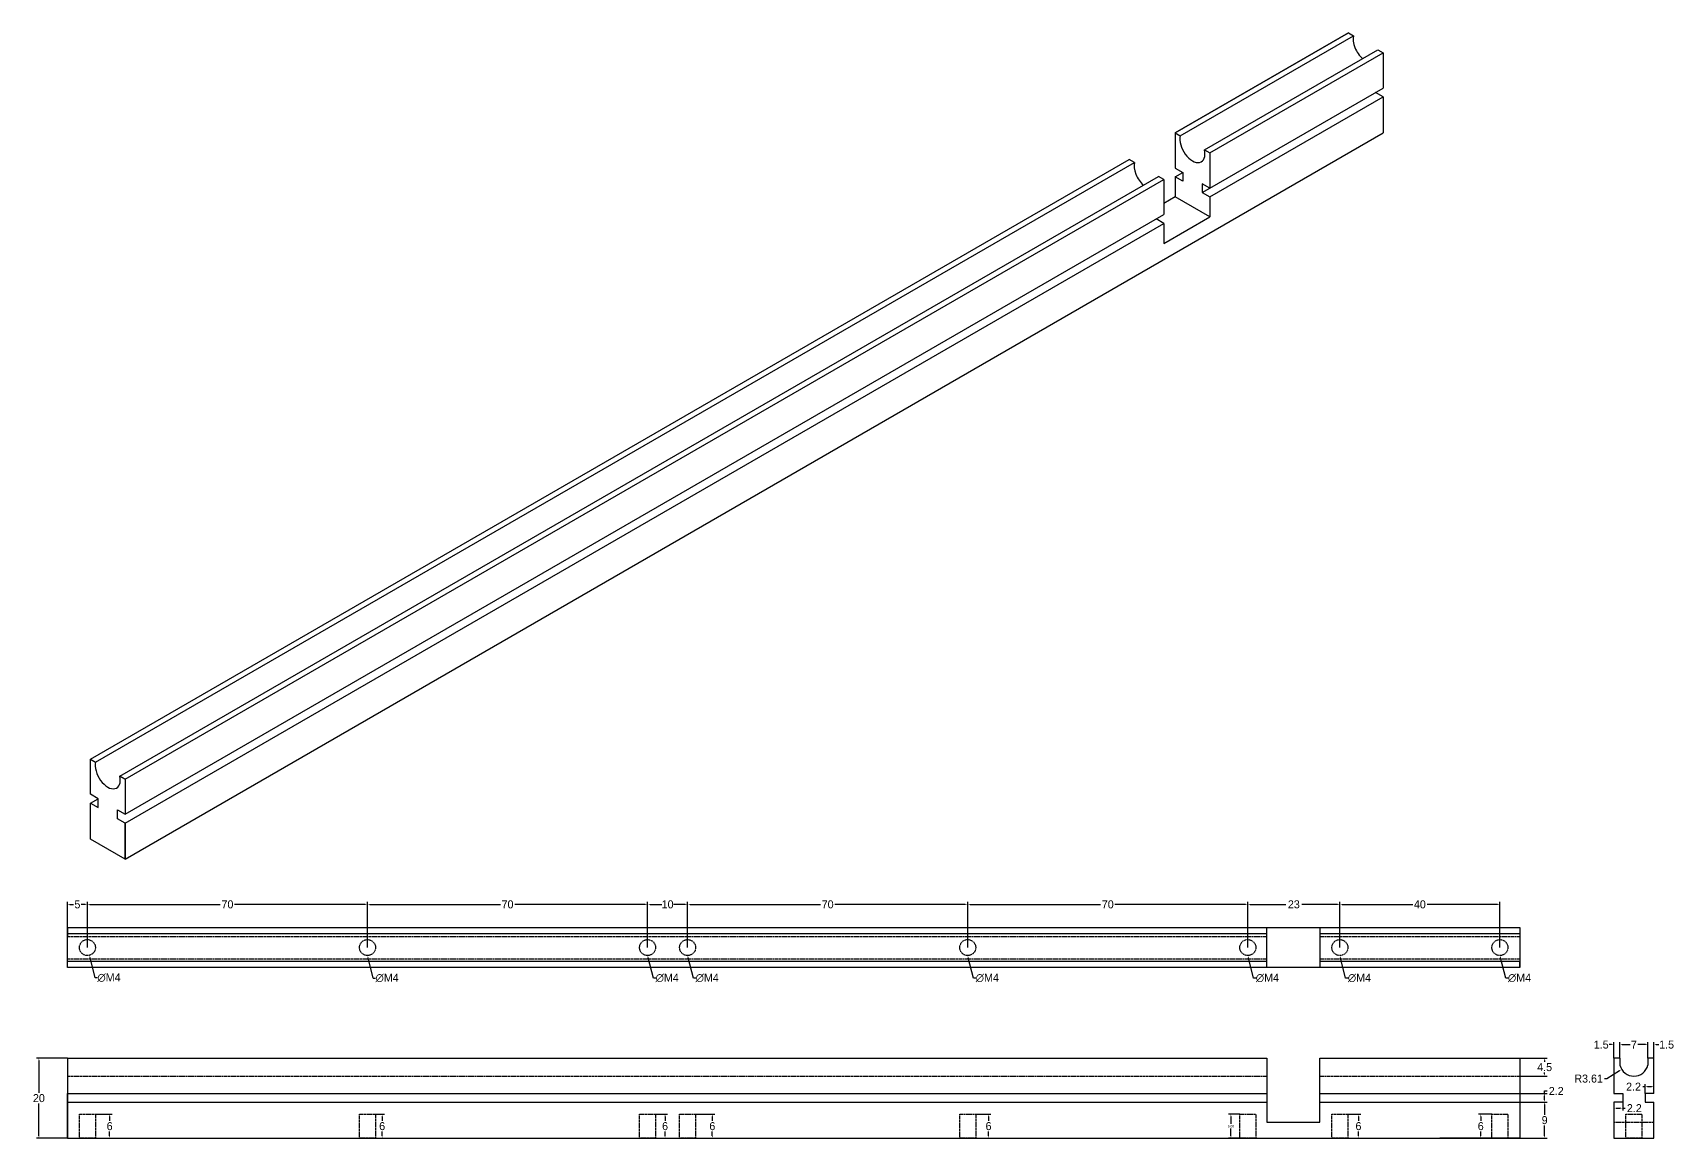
# Model space of a CAD drawing. Header units: millimetres. Extents: x -16619 to -11657, y 7083 to 8935.
# Drawn here: x -12843 to -12432.8, y 7083.1 to 7359.4 of the extents above; entities that cross this region are included whole.
import ezdxf

# ---------------------------------------------------------------- set-up
doc = ezdxf.new("R2010")
doc.units = ezdxf.units.MM
doc.header["$LTSCALE"] = 0.5
doc.header["$MEASUREMENT"] = 0
doc.linetypes.add('HIDDEN', pattern=[0.375, 0.25, -0.125])
for name, color, linetype in [('DIMS', 1, 'Continuous'), ('HIDDEN', 7, 'HIDDEN'), ('MODEL', 7, 'Continuous')]:
    doc.layers.add(name, color=color, linetype=linetype)
doc.dimstyles.get("Standard").update_dxf_attribs({"dimtxt": 0.18, "dimasz": 0.18, "dimexe": 0.18, "dimexo": 0.0625, "dimgap": 0.09, "dimtad": 0, "dimtih": 1, "dimtoh": 1, "dimdec": 4, "dimzin": 0, "dimdsep": 46, "dimtxsty": 'Standard', "dimcen": 0.09, "dimadec": 3, "dimazin": 0, "dimtfac": 1, "dimtdec": 4, "dimtofl": 0, "dimtmove": 0, "dimatfit": 3, "dimfxl": 1, "dimtolj": 1, "dimtzin": 0, "dimarcsym": 0})

# ---------------------------------------------------------------- blocks, each defined once
blk = doc.blocks.new('*D71')
at = {"layer": 'Defpoints', "color": 0}
for p in [(-12829.32, 7141.55), (-12834.32, 7130.76), (-12829.32, 7130.76)]:
    blk.add_point(p, dxfattribs=at)
at = {"layer": 'DIMS', "color": 0, "lineweight": -2}
for p, q in [((-12834.32, 7130.76), (-12834.32, 7142.15)), ((-12833.72, 7141.55), (-12832.78, 7141.55)), ((-12829.92, 7141.55), (-12830.85, 7141.55)), ((-12829.32, 7130.76), (-12829.32, 7142.15))]:
    blk.add_line(p, q, dxfattribs=at)
at = {"layer": 'DIMS', "color": 0}
for points in [[(-12833.72, 7141.65), (-12833.72, 7141.45), (-12834.32, 7141.55)], [(-12829.92, 7141.65), (-12829.92, 7141.45), (-12829.32, 7141.55)]]:
    blk.add_solid(points, dxfattribs=at)
at = {"layer": 'DIMS', "color": 0, "insert": (-12831.82, 7141.55), "char_height": 2, "attachment_point": 5}
blk.add_mtext('\\A1;5', dxfattribs=at)
blk = doc.blocks.new('*D72')
at = {"layer": 'Defpoints', "color": 0}
for p in [(-12759.32, 7141.55), (-12829.32, 7130.76), (-12759.32, 7130.76)]:
    blk.add_point(p, dxfattribs=at)
at = {"layer": 'DIMS', "color": 0, "lineweight": -2}
for p, q in [((-12829.32, 7130.76), (-12829.32, 7142.15)), ((-12828.72, 7141.55), (-12796.12, 7141.55)), ((-12759.92, 7141.55), (-12792.52, 7141.55)), ((-12759.32, 7130.76), (-12759.32, 7142.15))]:
    blk.add_line(p, q, dxfattribs=at)
at = {"layer": 'DIMS', "color": 0}
for points in [[(-12828.72, 7141.65), (-12828.72, 7141.45), (-12829.32, 7141.55)], [(-12759.92, 7141.65), (-12759.92, 7141.45), (-12759.32, 7141.55)]]:
    blk.add_solid(points, dxfattribs=at)
at = {"layer": 'DIMS', "color": 0, "insert": (-12794.32, 7141.55), "char_height": 2, "attachment_point": 5}
blk.add_mtext('\\A1;70', dxfattribs=at)
blk = doc.blocks.new('*D73')
at = {"layer": 'Defpoints', "color": 0}
for p in [(-12689.32, 7141.55), (-12759.32, 7130.76), (-12689.32, 7130.76)]:
    blk.add_point(p, dxfattribs=at)
at = {"layer": 'DIMS', "color": 0, "lineweight": -2}
for p, q in [((-12759.32, 7130.76), (-12759.32, 7142.15)), ((-12758.72, 7141.55), (-12726.12, 7141.55)), ((-12689.92, 7141.55), (-12722.52, 7141.55)), ((-12689.32, 7130.76), (-12689.32, 7142.15))]:
    blk.add_line(p, q, dxfattribs=at)
at = {"layer": 'DIMS', "color": 0}
for points in [[(-12758.72, 7141.65), (-12758.72, 7141.45), (-12759.32, 7141.55)], [(-12689.92, 7141.65), (-12689.92, 7141.45), (-12689.32, 7141.55)]]:
    blk.add_solid(points, dxfattribs=at)
at = {"layer": 'DIMS', "color": 0, "insert": (-12724.32, 7141.55), "char_height": 2, "attachment_point": 5}
blk.add_mtext('\\A1;70', dxfattribs=at)
blk = doc.blocks.new('*D74')
at = {"layer": 'Defpoints', "color": 0}
for p in [(-12679.32, 7141.55), (-12689.32, 7130.76), (-12679.32, 7130.76)]:
    blk.add_point(p, dxfattribs=at)
at = {"layer": 'DIMS', "color": 0, "lineweight": -2}
for p, q in [((-12689.32, 7130.76), (-12689.32, 7142.15)), ((-12688.72, 7141.55), (-12685.78, 7141.55)), ((-12679.92, 7141.55), (-12682.85, 7141.55)), ((-12679.32, 7130.76), (-12679.32, 7142.15))]:
    blk.add_line(p, q, dxfattribs=at)
at = {"layer": 'DIMS', "color": 0}
for points in [[(-12688.72, 7141.65), (-12688.72, 7141.45), (-12689.32, 7141.55)], [(-12679.92, 7141.65), (-12679.92, 7141.45), (-12679.32, 7141.55)]]:
    blk.add_solid(points, dxfattribs=at)
at = {"layer": 'DIMS', "color": 0, "insert": (-12684.32, 7141.55), "char_height": 2, "attachment_point": 5}
blk.add_mtext('\\A1;10', dxfattribs=at)
blk = doc.blocks.new('*D75')
at = {"layer": 'Defpoints', "color": 0}
for p in [(-12609.32, 7141.55), (-12679.32, 7130.76), (-12609.32, 7130.76)]:
    blk.add_point(p, dxfattribs=at)
at = {"layer": 'DIMS', "color": 0, "lineweight": -2}
for p, q in [((-12679.32, 7130.76), (-12679.32, 7142.15)), ((-12678.72, 7141.55), (-12646.12, 7141.55)), ((-12609.92, 7141.55), (-12642.52, 7141.55)), ((-12609.32, 7130.76), (-12609.32, 7142.15))]:
    blk.add_line(p, q, dxfattribs=at)
at = {"layer": 'DIMS', "color": 0}
for points in [[(-12678.72, 7141.65), (-12678.72, 7141.45), (-12679.32, 7141.55)], [(-12609.92, 7141.65), (-12609.92, 7141.45), (-12609.32, 7141.55)]]:
    blk.add_solid(points, dxfattribs=at)
at = {"layer": 'DIMS', "color": 0, "insert": (-12644.32, 7141.55), "char_height": 2, "attachment_point": 5}
blk.add_mtext('\\A1;70', dxfattribs=at)
blk = doc.blocks.new('*D76')
at = {"layer": 'Defpoints', "color": 0}
for p in [(-12539.32, 7141.55), (-12609.32, 7130.76), (-12539.32, 7130.76)]:
    blk.add_point(p, dxfattribs=at)
at = {"layer": 'DIMS', "color": 0, "lineweight": -2}
for p, q in [((-12609.32, 7130.76), (-12609.32, 7142.15)), ((-12608.72, 7141.55), (-12576.12, 7141.55)), ((-12539.92, 7141.55), (-12572.52, 7141.55)), ((-12539.32, 7130.76), (-12539.32, 7142.15))]:
    blk.add_line(p, q, dxfattribs=at)
at = {"layer": 'DIMS', "color": 0}
for points in [[(-12608.72, 7141.65), (-12608.72, 7141.45), (-12609.32, 7141.55)], [(-12539.92, 7141.65), (-12539.92, 7141.45), (-12539.32, 7141.55)]]:
    blk.add_solid(points, dxfattribs=at)
at = {"layer": 'DIMS', "color": 0, "insert": (-12574.32, 7141.55), "char_height": 2, "attachment_point": 5}
blk.add_mtext('\\A1;70', dxfattribs=at)
blk = doc.blocks.new('*D77')
at = {"layer": 'Defpoints', "color": 0}
for p in [(-12516.32, 7141.55), (-12539.32, 7130.76), (-12516.32, 7130.76)]:
    blk.add_point(p, dxfattribs=at)
at = {"layer": 'DIMS', "color": 0, "lineweight": -2}
for p, q in [((-12539.32, 7130.76), (-12539.32, 7142.15)), ((-12538.72, 7141.55), (-12529.78, 7141.55)), ((-12516.92, 7141.55), (-12525.85, 7141.55)), ((-12516.32, 7130.76), (-12516.32, 7142.15))]:
    blk.add_line(p, q, dxfattribs=at)
at = {"layer": 'DIMS', "color": 0}
for points in [[(-12538.72, 7141.65), (-12538.72, 7141.45), (-12539.32, 7141.55)], [(-12516.92, 7141.65), (-12516.92, 7141.45), (-12516.32, 7141.55)]]:
    blk.add_solid(points, dxfattribs=at)
at = {"layer": 'DIMS', "color": 0, "insert": (-12527.82, 7141.55), "char_height": 2, "attachment_point": 5}
blk.add_mtext('\\A1;23', dxfattribs=at)
blk = doc.blocks.new('*D78')
at = {"layer": 'Defpoints', "color": 0}
for p in [(-12476.32, 7141.55), (-12516.32, 7130.76), (-12476.32, 7130.76)]:
    blk.add_point(p, dxfattribs=at)
at = {"layer": 'DIMS', "color": 0, "lineweight": -2}
for p, q in [((-12516.32, 7130.76), (-12516.32, 7142.15)), ((-12515.72, 7141.55), (-12498.12, 7141.55)), ((-12476.92, 7141.55), (-12494.52, 7141.55)), ((-12476.32, 7130.76), (-12476.32, 7142.15))]:
    blk.add_line(p, q, dxfattribs=at)
at = {"layer": 'DIMS', "color": 0}
for points in [[(-12515.72, 7141.65), (-12515.72, 7141.45), (-12516.32, 7141.55)], [(-12476.92, 7141.65), (-12476.92, 7141.45), (-12476.32, 7141.55)]]:
    blk.add_solid(points, dxfattribs=at)
at = {"layer": 'DIMS', "color": 0, "insert": (-12496.32, 7141.55), "char_height": 2, "attachment_point": 5}
blk.add_mtext('\\A1;40', dxfattribs=at)
blk = doc.blocks.new('*D79')
at = {"layer": 'Defpoints', "color": 0}
for p in [(-12446.33, 7106.5), (-12447.83, 7103.12), (-12446.33, 7103.12)]:
    blk.add_point(p, dxfattribs=at)
at = {"layer": 'DIMS', "color": 0, "lineweight": -2}
for p, q in [((-12448.43, 7106.5), (-12449.03, 7106.5)), ((-12447.83, 7103.12), (-12447.83, 7107.1)), ((-12446.33, 7103.12), (-12446.33, 7107.1)), ((-12445.73, 7106.5), (-12445.13, 7106.5))]:
    blk.add_line(p, q, dxfattribs=at)
at = {"layer": 'DIMS', "color": 0}
for points in [[(-12448.43, 7106.6), (-12448.43, 7106.4), (-12447.83, 7106.5)], [(-12445.73, 7106.6), (-12445.73, 7106.4), (-12446.33, 7106.5)]]:
    blk.add_solid(points, dxfattribs=at)
at = {"layer": 'DIMS', "color": 0, "insert": (-12451, 7106.5), "char_height": 2, "attachment_point": 5}
blk.add_mtext('\\A1;1.5', dxfattribs=at)
blk = doc.blocks.new('*D80')
at = {"layer": 'Defpoints', "color": 0}
for p in [(-12439.33, 7106.5), (-12446.33, 7103.12), (-12439.33, 7103.12)]:
    blk.add_point(p, dxfattribs=at)
at = {"layer": 'DIMS', "color": 0, "lineweight": -2}
for p, q in [((-12446.33, 7103.12), (-12446.33, 7107.1)), ((-12445.73, 7106.5), (-12443.8, 7106.5)), ((-12439.93, 7106.5), (-12441.86, 7106.5)), ((-12439.33, 7103.12), (-12439.33, 7107.1))]:
    blk.add_line(p, q, dxfattribs=at)
at = {"layer": 'DIMS', "color": 0}
for points in [[(-12445.73, 7106.6), (-12445.73, 7106.4), (-12446.33, 7106.5)], [(-12439.93, 7106.6), (-12439.93, 7106.4), (-12439.33, 7106.5)]]:
    blk.add_solid(points, dxfattribs=at)
at = {"layer": 'DIMS', "color": 0, "insert": (-12442.83, 7106.5), "char_height": 2, "attachment_point": 5}
blk.add_mtext('\\A1;7', dxfattribs=at)
blk = doc.blocks.new('*D81')
at = {"layer": 'Defpoints', "color": 0}
for p in [(-12437.83, 7106.5), (-12439.33, 7103.12), (-12437.83, 7103.12)]:
    blk.add_point(p, dxfattribs=at)
at = {"layer": 'DIMS', "color": 0, "lineweight": -2}
for p, q in [((-12439.93, 7106.5), (-12440.53, 7106.5)), ((-12439.33, 7103.12), (-12439.33, 7107.1)), ((-12437.83, 7103.12), (-12437.83, 7107.1)), ((-12437.23, 7106.5), (-12436.63, 7106.5))]:
    blk.add_line(p, q, dxfattribs=at)
at = {"layer": 'DIMS', "color": 0}
for points in [[(-12439.93, 7106.6), (-12439.93, 7106.4), (-12439.33, 7106.5)], [(-12437.23, 7106.6), (-12437.23, 7106.4), (-12437.83, 7106.5)]]:
    blk.add_solid(points, dxfattribs=at)
at = {"layer": 'DIMS', "color": 0, "insert": (-12434.66, 7106.5), "char_height": 2, "attachment_point": 5}
blk.add_mtext('\\A1;1.5', dxfattribs=at)
blk = doc.blocks.new('*D82')
at = {"layer": 'Defpoints', "color": 0}
for p in [(-12447.83, 7092.12), (-12445.63, 7092.12), (-12445.63, 7090.63)]:
    blk.add_point(p, dxfattribs=at)
at = {"layer": 'DIMS', "color": 0, "lineweight": -2}
for p, q in [((-12447.83, 7092.12), (-12447.83, 7090.03)), ((-12447.23, 7090.63), (-12446.23, 7090.63)), ((-12445.63, 7092.12), (-12445.63, 7090.03)), ((-12445.63, 7090.63), (-12445.03, 7090.63))]:
    blk.add_line(p, q, dxfattribs=at)
at = {"layer": 'DIMS', "color": 0}
for points in [[(-12447.23, 7090.73), (-12447.23, 7090.53), (-12447.83, 7090.63)], [(-12446.23, 7090.73), (-12446.23, 7090.53), (-12445.63, 7090.63)]]:
    blk.add_solid(points, dxfattribs=at)
at = {"layer": 'DIMS', "color": 0, "insert": (-12442.73, 7090.63), "char_height": 2, "attachment_point": 5}
blk.add_mtext('\\A1;2.2', dxfattribs=at)
blk = doc.blocks.new('*D83')
at = {"layer": 'Defpoints', "color": 0}
for p in [(-12440.03, 7095.99), (-12440.03, 7094.32), (-12437.83, 7094.32)]:
    blk.add_point(p, dxfattribs=at)
at = {"layer": 'DIMS', "color": 0, "lineweight": -2}
for p, q in [((-12440.03, 7094.32), (-12440.03, 7096.59)), ((-12437.83, 7094.32), (-12437.83, 7096.59)), ((-12440.03, 7095.99), (-12440.63, 7095.99)), ((-12438.43, 7095.99), (-12439.43, 7095.99))]:
    blk.add_line(p, q, dxfattribs=at)
at = {"layer": 'DIMS', "color": 0}
for points in [[(-12439.43, 7096.09), (-12439.43, 7095.89), (-12440.03, 7095.99)], [(-12438.43, 7096.09), (-12438.43, 7095.89), (-12437.83, 7095.99)]]:
    blk.add_solid(points, dxfattribs=at)
at = {"layer": 'DIMS', "color": 0, "insert": (-12442.93, 7095.99), "char_height": 2, "attachment_point": 5}
blk.add_mtext('\\A1;2.2', dxfattribs=at)
blk = doc.blocks.new('*D84')
at = {"layer": 'Defpoints', "color": 0}
for p in [(-12471.32, 7092.12), (-12465.14, 7092.12), (-12471.32, 7083.12)]:
    blk.add_point(p, dxfattribs=at)
at = {"layer": 'DIMS', "color": 0, "lineweight": -2}
for p, q in [((-12471.32, 7092.12), (-12464.54, 7092.12)), ((-12465.14, 7091.52), (-12465.14, 7088.92)), ((-12465.14, 7083.72), (-12465.14, 7086.32)), ((-12471.32, 7083.12), (-12464.54, 7083.12))]:
    blk.add_line(p, q, dxfattribs=at)
at = {"layer": 'DIMS', "color": 0}
for points in [[(-12465.24, 7091.52), (-12465.04, 7091.52), (-12465.14, 7092.12)], [(-12465.24, 7083.72), (-12465.04, 7083.72), (-12465.14, 7083.12)]]:
    blk.add_solid(points, dxfattribs=at)
at = {"layer": 'DIMS', "color": 0, "insert": (-12465.14, 7087.62), "char_height": 2, "attachment_point": 5}
blk.add_mtext('\\A1;9', dxfattribs=at)
blk = doc.blocks.new('*D85')
at = {"layer": 'Defpoints', "color": 0}
for p in [(-12471.32, 7094.32), (-12465.14, 7094.32), (-12471.32, 7092.12)]:
    blk.add_point(p, dxfattribs=at)
at = {"layer": 'DIMS', "color": 0, "lineweight": -2}
for p, q in [((-12471.32, 7094.32), (-12464.54, 7094.32)), ((-12465.14, 7094.32), (-12465.14, 7094.92)), ((-12465.14, 7094.92), (-12464.54, 7094.92)), ((-12465.14, 7092.72), (-12465.14, 7093.72)), ((-12471.32, 7092.12), (-12464.54, 7092.12))]:
    blk.add_line(p, q, dxfattribs=at)
at = {"layer": 'DIMS', "color": 0}
for points in [[(-12465.24, 7093.72), (-12465.04, 7093.72), (-12465.14, 7094.32)], [(-12465.24, 7092.72), (-12465.04, 7092.72), (-12465.14, 7092.12)]]:
    blk.add_solid(points, dxfattribs=at)
at = {"layer": 'DIMS', "color": 0, "insert": (-12462.24, 7094.92), "char_height": 2, "attachment_point": 5}
blk.add_mtext('\\A1;2.2', dxfattribs=at)
blk = doc.blocks.new('*D86')
at = {"layer": 'Defpoints', "color": 0}
for p in [(-12471.32, 7103.12), (-12465.14, 7103.12), (-12471.32, 7098.62)]:
    blk.add_point(p, dxfattribs=at)
at = {"layer": 'DIMS', "color": 0, "lineweight": -2}
for p, q in [((-12471.32, 7103.12), (-12464.54, 7103.12)), ((-12465.14, 7102.52), (-12465.14, 7102.17)), ((-12471.32, 7098.62), (-12464.54, 7098.62)), ((-12465.14, 7099.22), (-12465.14, 7099.57))]:
    blk.add_line(p, q, dxfattribs=at)
at = {"layer": 'DIMS', "color": 0}
for points in [[(-12465.24, 7102.52), (-12465.04, 7102.52), (-12465.14, 7103.12)], [(-12465.24, 7099.22), (-12465.04, 7099.22), (-12465.14, 7098.62)]]:
    blk.add_solid(points, dxfattribs=at)
at = {"layer": 'DIMS', "color": 0, "insert": (-12465.14, 7100.87), "char_height": 2, "attachment_point": 5}
blk.add_mtext('\\A1;4.5', dxfattribs=at)
blk = doc.blocks.new('*D87')
at = {"layer": 'Defpoints', "color": 0}
for p in [(-12827.32, 7089.12), (-12827.32, 7083.12), (-12823.76, 7083.12)]:
    blk.add_point(p, dxfattribs=at)
at = {"layer": 'DIMS', "color": 0, "lineweight": -2}
for p, q in [((-12827.32, 7089.12), (-12823.16, 7089.12)), ((-12823.76, 7088.52), (-12823.76, 7087.42)), ((-12823.76, 7083.72), (-12823.76, 7084.82)), ((-12827.32, 7083.12), (-12823.16, 7083.12))]:
    blk.add_line(p, q, dxfattribs=at)
at = {"layer": 'DIMS', "color": 0}
for points in [[(-12823.86, 7088.52), (-12823.66, 7088.52), (-12823.76, 7089.12)], [(-12823.86, 7083.72), (-12823.66, 7083.72), (-12823.76, 7083.12)]]:
    blk.add_solid(points, dxfattribs=at)
at = {"layer": 'DIMS', "color": 0, "insert": (-12823.76, 7086.12), "char_height": 2, "attachment_point": 5}
blk.add_mtext('\\A1;6', dxfattribs=at)
blk = doc.blocks.new('*D88')
at = {"layer": 'Defpoints', "color": 0}
for p in [(-12757.32, 7089.12), (-12757.32, 7083.12), (-12755.66, 7083.12)]:
    blk.add_point(p, dxfattribs=at)
at = {"layer": 'DIMS', "color": 0, "lineweight": -2}
for p, q in [((-12757.32, 7089.12), (-12755.06, 7089.12)), ((-12755.66, 7088.52), (-12755.66, 7087.42)), ((-12755.66, 7083.72), (-12755.66, 7084.82)), ((-12757.32, 7083.12), (-12755.06, 7083.12))]:
    blk.add_line(p, q, dxfattribs=at)
at = {"layer": 'DIMS', "color": 0}
for points in [[(-12755.76, 7088.52), (-12755.56, 7088.52), (-12755.66, 7089.12)], [(-12755.76, 7083.72), (-12755.56, 7083.72), (-12755.66, 7083.12)]]:
    blk.add_solid(points, dxfattribs=at)
at = {"layer": 'DIMS', "color": 0, "insert": (-12755.66, 7086.12), "char_height": 2, "attachment_point": 5}
blk.add_mtext('\\A1;6', dxfattribs=at)
blk = doc.blocks.new('*D89')
at = {"layer": 'Defpoints', "color": 0}
for p in [(-12687.32, 7089.12), (-12687.32, 7083.12), (-12684.96, 7083.12)]:
    blk.add_point(p, dxfattribs=at)
at = {"layer": 'DIMS', "color": 0, "lineweight": -2}
for p, q in [((-12687.32, 7089.12), (-12684.36, 7089.12)), ((-12684.96, 7088.52), (-12684.96, 7087.42)), ((-12684.96, 7083.72), (-12684.96, 7084.82)), ((-12687.32, 7083.12), (-12684.36, 7083.12))]:
    blk.add_line(p, q, dxfattribs=at)
at = {"layer": 'DIMS', "color": 0}
for points in [[(-12685.06, 7088.52), (-12684.86, 7088.52), (-12684.96, 7089.12)], [(-12685.06, 7083.72), (-12684.86, 7083.72), (-12684.96, 7083.12)]]:
    blk.add_solid(points, dxfattribs=at)
at = {"layer": 'DIMS', "color": 0, "insert": (-12684.96, 7086.12), "char_height": 2, "attachment_point": 5}
blk.add_mtext('\\A1;6', dxfattribs=at)
blk = doc.blocks.new('*D90')
at = {"layer": 'Defpoints', "color": 0}
for p in [(-12677.32, 7089.12), (-12677.32, 7083.12), (-12673.15, 7083.12)]:
    blk.add_point(p, dxfattribs=at)
at = {"layer": 'DIMS', "color": 0, "lineweight": -2}
for p, q in [((-12677.32, 7089.12), (-12672.55, 7089.12)), ((-12673.15, 7088.52), (-12673.15, 7087.42)), ((-12673.15, 7083.72), (-12673.15, 7084.82)), ((-12677.32, 7083.12), (-12672.55, 7083.12))]:
    blk.add_line(p, q, dxfattribs=at)
at = {"layer": 'DIMS', "color": 0}
for points in [[(-12673.25, 7088.52), (-12673.05, 7088.52), (-12673.15, 7089.12)], [(-12673.25, 7083.72), (-12673.05, 7083.72), (-12673.15, 7083.12)]]:
    blk.add_solid(points, dxfattribs=at)
at = {"layer": 'DIMS', "color": 0, "insert": (-12673.15, 7086.12), "char_height": 2, "attachment_point": 5}
blk.add_mtext('\\A1;6', dxfattribs=at)
blk = doc.blocks.new('*D91')
at = {"layer": 'Defpoints', "color": 0}
for p in [(-12607.32, 7089.12), (-12607.32, 7083.12), (-12604.11, 7083.12)]:
    blk.add_point(p, dxfattribs=at)
at = {"layer": 'DIMS', "color": 0, "lineweight": -2}
for p, q in [((-12607.32, 7089.12), (-12603.51, 7089.12)), ((-12604.11, 7088.52), (-12604.11, 7087.42)), ((-12604.11, 7083.72), (-12604.11, 7084.82)), ((-12607.32, 7083.12), (-12603.51, 7083.12))]:
    blk.add_line(p, q, dxfattribs=at)
at = {"layer": 'DIMS', "color": 0}
for points in [[(-12604.21, 7088.52), (-12604.01, 7088.52), (-12604.11, 7089.12)], [(-12604.21, 7083.72), (-12604.01, 7083.72), (-12604.11, 7083.12)]]:
    blk.add_solid(points, dxfattribs=at)
at = {"layer": 'DIMS', "color": 0, "insert": (-12604.11, 7086.12), "char_height": 2, "attachment_point": 5}
blk.add_mtext('\\A1;6', dxfattribs=at)
blk = doc.blocks.new('*D92')
at = {"layer": 'Defpoints', "color": 0}
for p in [(-12541.32, 7089.12), (-12543.54, 7083.12), (-12541.32, 7083.12)]:
    blk.add_point(p, dxfattribs=at)
at = {"layer": 'DIMS', "color": 0, "lineweight": -2}
for p, q in [((-12541.32, 7089.12), (-12544.14, 7089.12)), ((-12543.54, 7088.52), (-12543.54, 7086.72)), ((-12543.54, 7083.72), (-12543.54, 7085.52)), ((-12541.32, 7083.12), (-12544.14, 7083.12))]:
    blk.add_line(p, q, dxfattribs=at)
at = {"layer": 'DIMS', "color": 0}
for points in [[(-12543.64, 7088.52), (-12543.44, 7088.52), (-12543.54, 7089.12)], [(-12543.64, 7083.72), (-12543.44, 7083.72), (-12543.54, 7083.12)]]:
    blk.add_solid(points, dxfattribs=at)
at = {"layer": 'DIMS', "color": 0, "insert": (-12543.54, 7086.12), "char_height": 0.6, "attachment_point": 5}
blk.add_mtext('\\A1;6.00', dxfattribs=at)
blk = doc.blocks.new('*D93')
at = {"layer": 'Defpoints', "color": 0}
for p in [(-12514.32, 7089.12), (-12514.32, 7083.12), (-12511.67, 7083.12)]:
    blk.add_point(p, dxfattribs=at)
at = {"layer": 'DIMS', "color": 0, "lineweight": -2}
for p, q in [((-12514.32, 7089.12), (-12511.07, 7089.12)), ((-12511.67, 7088.52), (-12511.67, 7087.42)), ((-12511.67, 7083.72), (-12511.67, 7084.82)), ((-12514.32, 7083.12), (-12511.07, 7083.12))]:
    blk.add_line(p, q, dxfattribs=at)
at = {"layer": 'DIMS', "color": 0}
for points in [[(-12511.77, 7088.52), (-12511.57, 7088.52), (-12511.67, 7089.12)], [(-12511.77, 7083.72), (-12511.57, 7083.72), (-12511.67, 7083.12)]]:
    blk.add_solid(points, dxfattribs=at)
at = {"layer": 'DIMS', "color": 0, "insert": (-12511.67, 7086.12), "char_height": 2, "attachment_point": 5}
blk.add_mtext('\\A1;6', dxfattribs=at)
blk = doc.blocks.new('*D94')
at = {"layer": 'Defpoints', "color": 0}
for p in [(-12478.32, 7089.12), (-12481.11, 7083.12), (-12478.32, 7083.12)]:
    blk.add_point(p, dxfattribs=at)
at = {"layer": 'DIMS', "color": 0, "lineweight": -2}
for p, q in [((-12478.32, 7089.12), (-12481.71, 7089.12)), ((-12481.11, 7088.52), (-12481.11, 7087.42)), ((-12481.11, 7083.72), (-12481.11, 7084.82)), ((-12478.32, 7083.12), (-12481.71, 7083.12))]:
    blk.add_line(p, q, dxfattribs=at)
at = {"layer": 'DIMS', "color": 0}
for points in [[(-12481.21, 7088.52), (-12481.01, 7088.52), (-12481.11, 7089.12)], [(-12481.21, 7083.72), (-12481.01, 7083.72), (-12481.11, 7083.12)]]:
    blk.add_solid(points, dxfattribs=at)
at = {"layer": 'DIMS', "color": 0, "insert": (-12481.11, 7086.12), "char_height": 2, "attachment_point": 5}
blk.add_mtext('\\A1;6', dxfattribs=at)
blk = doc.blocks.new('*D95')
at = {"layer": 'Defpoints', "color": 0}
for p in [(-12834.32, 7103.12), (-12841.44, 7083.12), (-12834.32, 7083.12)]:
    blk.add_point(p, dxfattribs=at)
at = {"layer": 'DIMS', "color": 0, "lineweight": -2}
for p, q in [((-12834.32, 7103.12), (-12842.04, 7103.12)), ((-12841.44, 7102.52), (-12841.44, 7094.42)), ((-12841.44, 7083.72), (-12841.44, 7091.82)), ((-12834.32, 7083.12), (-12842.04, 7083.12))]:
    blk.add_line(p, q, dxfattribs=at)
at = {"layer": 'DIMS', "color": 0}
for points in [[(-12841.54, 7102.52), (-12841.34, 7102.52), (-12841.44, 7103.12)], [(-12841.54, 7083.72), (-12841.34, 7083.72), (-12841.44, 7083.12)]]:
    blk.add_solid(points, dxfattribs=at)
at = {"layer": 'DIMS', "color": 0, "insert": (-12841.44, 7093.12), "char_height": 2, "attachment_point": 5}
blk.add_mtext('\\A1;20', dxfattribs=at)
blk = doc.blocks.new('*D96')
at = {"layer": 'Defpoints', "color": 0}
for p in [(-12442.83, 7102.24), (-12445.89, 7100.32)]:
    blk.add_point(p, dxfattribs=at)
at = {"layer": 'DIMS', "color": 0, "lineweight": -2}
for p, q in [((-12450.19, 7098), (-12449.59, 7098)), ((-12449.59, 7098), (-12446.4, 7100))]:
    blk.add_line(p, q, dxfattribs=at)
at = {"layer": 'DIMS', "color": 0}
blk.add_solid([(-12446.45, 7100.08), (-12446.35, 7099.91), (-12445.89, 7100.32)], dxfattribs=at)
at = {"layer": 'DIMS', "color": 0, "insert": (-12454.15, 7098), "char_height": 2, "attachment_point": 5}
blk.add_mtext('\\A1;R3.61', dxfattribs=at)

msp = doc.modelspace()

# ---------------------------------------------------------------- linework, layer by layer
at = {"layer": 'DIMS'}
for p, q in [((-12827.371, 7123.205), (-12828.668, 7128.245)), ((-12757.87, 7123.141), (-12759.167, 7128.182)), ((-12687.87, 7123.141), (-12689.167, 7128.182)), ((-12677.87, 7123.141), (-12679.167, 7128.182)), ((-12607.87, 7123.141), (-12609.167, 7128.182)), ((-12537.87, 7123.141), (-12539.167, 7128.182)), ((-12514.87, 7123.141), (-12516.167, 7128.182)), ((-12474.87, 7123.141), (-12476.167, 7128.182)), ((-12826.771, 7123.205), (-12827.371, 7123.205)), ((-12757.87, 7123.141), (-12757.294, 7123.141)), ((-12687.27, 7123.141), (-12687.87, 7123.141)), ((-12677.27, 7123.141), (-12677.87, 7123.141)), ((-12607.27, 7123.141), (-12607.87, 7123.141)), ((-12537.27, 7123.141), (-12537.87, 7123.141)), ((-12514.27, 7123.141), (-12514.87, 7123.141)), ((-12474.27, 7123.141), (-12474.87, 7123.141))]:
    msp.add_line(p, q, dxfattribs=at)
for points in [[(-12828.571, 7128.27), (-12828.765, 7128.22), (-12828.818, 7128.826)], [(-12759.07, 7128.206), (-12759.264, 7128.157), (-12759.316, 7128.763)], [(-12689.07, 7128.206), (-12689.264, 7128.157), (-12689.316, 7128.763)], [(-12679.07, 7128.206), (-12679.264, 7128.157), (-12679.316, 7128.763)], [(-12609.07, 7128.206), (-12609.264, 7128.157), (-12609.316, 7128.763)], [(-12539.07, 7128.206), (-12539.264, 7128.157), (-12539.316, 7128.763)], [(-12516.07, 7128.206), (-12516.264, 7128.157), (-12516.316, 7128.763)], [(-12476.07, 7128.206), (-12476.264, 7128.157), (-12476.316, 7128.763)]]:
    msp.add_solid(points, dxfattribs=at)
at = {"layer": 'HIDDEN'}
for p, q in [((-12834.316, 7135.763), (-12834.316, 7133.563)), ((-12834.316, 7133.563), (-12534.566, 7133.563)), ((-12521.316, 7133.563), (-12471.316, 7133.563)), ((-12834.316, 7125.763), (-12834.316, 7127.963)), ((-12834.316, 7127.963), (-12534.566, 7127.963)), ((-12521.316, 7127.963), (-12471.316, 7127.963)), ((-12834.316, 7098.624), (-12534.566, 7098.624)), ((-12521.316, 7098.624), (-12471.316, 7098.624)), ((-12831.316, 7083.124), (-12831.316, 7089.124)), ((-12831.316, 7089.124), (-12827.316, 7089.124)), ((-12827.316, 7089.124), (-12827.316, 7083.124)), ((-12761.316, 7083.124), (-12761.316, 7089.124)), ((-12761.316, 7089.124), (-12757.316, 7089.124)), ((-12757.316, 7089.124), (-12757.316, 7083.124)), ((-12691.316, 7083.124), (-12691.316, 7089.124)), ((-12691.316, 7089.124), (-12687.316, 7089.124)), ((-12687.316, 7089.124), (-12687.316, 7083.124)), ((-12681.316, 7083.124), (-12681.316, 7089.124)), ((-12681.316, 7089.124), (-12677.316, 7089.124)), ((-12677.316, 7089.124), (-12677.316, 7083.124)), ((-12611.316, 7083.124), (-12611.316, 7089.124)), ((-12611.316, 7089.124), (-12607.316, 7089.124)), ((-12607.316, 7089.124), (-12607.316, 7083.124)), ((-12541.316, 7083.124), (-12541.316, 7089.124)), ((-12541.316, 7089.124), (-12537.316, 7089.124)), ((-12537.316, 7089.124), (-12537.316, 7083.124)), ((-12518.316, 7083.124), (-12518.316, 7089.124)), ((-12518.316, 7089.124), (-12514.316, 7089.124)), ((-12514.316, 7089.124), (-12514.316, 7083.124)), ((-12478.316, 7083.124), (-12478.316, 7089.124)), ((-12478.316, 7089.124), (-12474.316, 7089.124)), ((-12474.316, 7089.124), (-12474.316, 7083.124)), ((-12444.831, 7083.124), (-12444.831, 7089.124)), ((-12444.831, 7089.124), (-12440.831, 7089.124)), ((-12440.831, 7089.124), (-12440.831, 7083.124)), ((-12447.831, 7087.124), (-12437.831, 7087.124)), ((-12827.316, 7083.124), (-12831.316, 7083.124)), ((-12757.316, 7083.124), (-12761.316, 7083.124)), ((-12687.316, 7083.124), (-12691.316, 7083.124)), ((-12677.316, 7083.124), (-12681.316, 7083.124)), ((-12607.316, 7083.124), (-12611.316, 7083.124)), ((-12537.316, 7083.124), (-12541.316, 7083.124)), ((-12514.316, 7083.124), (-12518.316, 7083.124)), ((-12474.316, 7083.124), (-12478.316, 7083.124)), ((-12440.831, 7083.124), (-12444.831, 7083.124))]:
    msp.add_line(p, q, dxfattribs=at)
for centre in [(-12829.316, 7130.763), (-12759.316, 7130.763), (-12689.316, 7130.763), (-12679.316, 7130.763), (-12609.316, 7130.763), (-12539.316, 7130.763), (-12516.316, 7130.763), (-12476.316, 7130.763)]:
    msp.add_circle(centre, 2, dxfattribs=at)
at = {"layer": 'MODEL'}
for p, q in [((-12514.189, 7359.366), (-12557.49, 7334.366)), ((-12557.49, 7334.366), (-12514.189, 7359.366)), ((-12514.189, 7359.366), (-12512.889, 7358.615)), ((-12556.191, 7333.616), (-12512.89, 7358.616)), ((-12550.129, 7330.116), (-12506.828, 7355.116)), ((-12506.829, 7355.117), (-12505.529, 7354.366)), ((-12548.83, 7329.366), (-12505.529, 7354.366)), ((-12505.529, 7354.366), (-12505.529, 7345.566)), ((-12548.83, 7320.566), (-12505.529, 7345.566)), ((-12548.83, 7318.366), (-12505.529, 7343.366)), ((-12505.529, 7343.366), (-12507.434, 7344.466)), ((-12505.529, 7343.366), (-12505.529, 7334.366)), ((-12819.896, 7152.866), (-12505.529, 7334.366)), ((-12557.49, 7334.366), (-12556.191, 7333.616)), ((-12557.49, 7334.366), (-12557.49, 7325.566)), ((-12550.129, 7330.116), (-12550.129, 7330.105)), ((-12550.129, 7330.105), (-12548.83, 7329.366)), ((-12828.556, 7177.866), (-12568.965, 7327.741)), ((-12827.257, 7177.116), (-12567.666, 7326.991)), ((-12567.666, 7326.991), (-12568.965, 7327.741)), ((-12548.83, 7329.366), (-12548.83, 7320.566)), ((-12821.195, 7173.616), (-12561.604, 7323.491)), ((-12819.896, 7172.866), (-12560.305, 7322.741)), ((-12560.305, 7322.741), (-12561.604, 7323.491)), ((-12560.305, 7322.741), (-12560.305, 7313.941)), ((-12557.49, 7325.566), (-12555.585, 7324.466)), ((-12557.49, 7323.366), (-12555.585, 7324.466)), ((-12555.585, 7322.266), (-12557.49, 7323.366)), ((-12557.49, 7323.366), (-12557.49, 7318.366)), ((-12555.585, 7324.466), (-12555.585, 7322.266)), ((-12557.49, 7318.366), (-12560.305, 7316.741)), ((-12548.83, 7313.366), (-12557.49, 7318.366)), ((-12548.83, 7320.566), (-12550.735, 7321.666)), ((-12548.83, 7320.566), (-12550.735, 7321.666)), ((-12550.735, 7321.666), (-12550.735, 7319.466)), ((-12550.735, 7319.466), (-12548.83, 7320.566)), ((-12550.735, 7319.466), (-12548.83, 7318.366)), ((-12548.83, 7318.366), (-12548.83, 7313.366)), ((-12819.896, 7164.066), (-12560.305, 7313.941)), ((-12550.129, 7314.116), (-12550.129, 7314.116)), ((-12819.896, 7161.866), (-12560.305, 7311.741)), ((-12560.305, 7311.741), (-12562.21, 7312.841)), ((-12560.305, 7306.741), (-12548.83, 7313.366)), ((-12560.305, 7311.741), (-12560.305, 7306.741)), ((-12828.556, 7177.866), (-12827.256, 7177.115)), ((-12828.556, 7169.066), (-12828.556, 7177.866)), ((-12828.556, 7177.866), (-12827.257, 7177.116)), ((-12821.196, 7173.617), (-12819.896, 7172.866)), ((-12819.896, 7172.866), (-12821.195, 7173.616)), ((-12819.896, 7172.866), (-12819.896, 7164.066)), ((-12826.651, 7167.966), (-12828.556, 7169.066)), ((-12828.556, 7166.866), (-12826.651, 7167.966)), ((-12828.556, 7157.866), (-12828.556, 7166.866)), ((-12828.556, 7157.866), (-12828.556, 7166.866)), ((-12828.556, 7166.866), (-12826.651, 7165.766)), ((-12826.651, 7165.766), (-12826.651, 7167.966)), ((-12821.801, 7162.966), (-12821.801, 7165.166)), ((-12821.801, 7165.166), (-12819.896, 7164.066)), ((-12819.896, 7161.866), (-12821.801, 7162.966)), ((-12819.896, 7152.866), (-12828.556, 7157.866)), ((-12819.896, 7152.866), (-12819.896, 7161.866)), ((-12819.896, 7161.866), (-12819.896, 7152.866)), ((-12834.316, 7135.763), (-12471.316, 7135.763)), ((-12834.316, 7125.763), (-12834.316, 7135.763)), ((-12834.316, 7135.763), (-12834.316, 7134.263)), ((-12834.316, 7134.263), (-12534.566, 7134.263)), ((-12534.566, 7125.763), (-12534.566, 7135.763)), ((-12521.316, 7135.763), (-12521.316, 7125.763)), ((-12521.316, 7134.263), (-12471.316, 7134.263)), ((-12471.316, 7135.763), (-12471.316, 7125.763)), ((-12534.566, 7127.263), (-12834.316, 7127.263)), ((-12471.316, 7125.763), (-12834.316, 7125.763)), ((-12471.316, 7127.263), (-12521.316, 7127.263)), ((-12471.316, 7125.763), (-12471.316, 7127.263)), ((-12834.316, 7103.124), (-12534.566, 7103.124)), ((-12834.316, 7103.124), (-12834.316, 7083.124)), ((-12534.566, 7103.124), (-12534.566, 7087.124)), ((-12521.316, 7087.124), (-12521.316, 7103.124)), ((-12521.316, 7103.124), (-12471.316, 7103.124)), ((-12471.316, 7103.124), (-12471.316, 7083.124)), ((-12447.831, 7103.124), (-12447.831, 7094.324)), ((-12446.331, 7103.124), (-12447.831, 7103.124)), ((-12446.331, 7103.124), (-12446.331, 7101.346)), ((-12437.831, 7103.124), (-12439.331, 7103.124)), ((-12439.331, 7103.124), (-12439.331, 7101.346)), ((-12437.831, 7094.324), (-12437.831, 7103.124)), ((-12834.316, 7092.124), (-12834.316, 7094.324)), ((-12834.316, 7094.324), (-12534.566, 7094.324)), ((-12521.316, 7094.324), (-12471.316, 7094.324)), ((-12447.831, 7094.324), (-12445.631, 7094.324)), ((-12445.631, 7094.324), (-12445.631, 7092.124)), ((-12437.831, 7094.324), (-12440.031, 7094.324)), ((-12440.031, 7094.324), (-12440.031, 7092.124)), ((-12834.316, 7083.124), (-12834.316, 7092.124)), ((-12834.316, 7092.124), (-12534.566, 7092.124)), ((-12521.316, 7092.124), (-12471.316, 7092.124)), ((-12445.631, 7092.124), (-12447.831, 7092.124)), ((-12447.831, 7092.124), (-12447.831, 7083.124)), ((-12440.031, 7092.124), (-12437.831, 7092.124)), ((-12437.831, 7083.124), (-12437.831, 7092.124)), ((-12534.566, 7087.124), (-12521.316, 7087.124)), ((-12834.316, 7083.124), (-12471.316, 7083.124)), ((-12471.316, 7083.124), (-12491.316, 7083.124)), ((-12447.831, 7083.124), (-12437.831, 7083.124))]:
    msp.add_line(p, q, dxfattribs=at)
msp.add_arc((-12442.831, 7102.235), 3.611, 194.25003, 345.74997, dxfattribs=at)
for centre, start_param, end_param in [((-12509.859, 7355.976), 9.9610704, 11.5321923), ((-12553.161, 7330.977), 3.6778851, 7.3176892), ((-12564.636, 7324.352), 9.9610704, 11.5321923), ((-12824.226, 7174.476), 3.6778851, 7.3176892)]:
    msp.add_ellipse(centre, major_axis=(2.211, -3.829), ratio=0.5773503, start_param=start_param, end_param=end_param, dxfattribs=at)

# ---------------------------------------------------------------- texts
at = {"layer": 'DIMS', "char_height": 2, "attachment_point": 5}
for insert in [(-12823.923, 7123.227), (-12754.422, 7123.164), (-12684.422, 7123.164), (-12674.422, 7123.164), (-12604.422, 7123.164), (-12534.422, 7123.164), (-12511.422, 7123.164), (-12471.422, 7123.164)]:
    msp.add_mtext('\\A1;∅M4', dxfattribs=dict(at, insert=insert))

# ---------------------------------------------------------------- dimensions: what is measured, and where the dimension line sits
at = {"layer": 'DIMS'}
for base, p1, p2, override, picture, middle in [((-12829.316, 7141.549), (-12834.316, 7130.763), (-12829.316, 7130.763), {"dimtxt": 2, "dimasz": 0.6, "dimexe": 0.6, "dimexo": 0, "dimgap": 0.3, "dimdec": 0, "dimcen": 5.3, "dimadec": 1, "dimtdec": 2}, '*D71', (-12831.816, 7141.549)), ((-12759.316, 7141.549), (-12829.316, 7130.763), (-12759.316, 7130.763), {"dimtxt": 2, "dimasz": 0.6, "dimexe": 0.6, "dimexo": 0, "dimgap": 0.3, "dimdec": 0, "dimcen": 5.3, "dimadec": 1, "dimtdec": 2}, '*D72', (-12794.316, 7141.549)), ((-12689.316, 7141.549), (-12759.316, 7130.763), (-12689.316, 7130.763), {"dimtxt": 2, "dimasz": 0.6, "dimexe": 0.6, "dimexo": 0, "dimgap": 0.3, "dimdec": 0, "dimcen": 5.3, "dimadec": 1, "dimtdec": 2}, '*D73', (-12724.316, 7141.549)), ((-12679.316, 7141.549), (-12689.316, 7130.763), (-12679.316, 7130.763), {"dimtxt": 2, "dimasz": 0.6, "dimexe": 0.6, "dimexo": 0, "dimgap": 0.3, "dimdec": 0, "dimcen": 5.3, "dimadec": 1, "dimtdec": 2}, '*D74', (-12684.316, 7141.549)), ((-12609.316, 7141.549), (-12679.316, 7130.763), (-12609.316, 7130.763), {"dimtxt": 2, "dimasz": 0.6, "dimexe": 0.6, "dimexo": 0, "dimgap": 0.3, "dimdec": 0, "dimcen": 5.3, "dimadec": 1, "dimtdec": 2}, '*D75', (-12644.316, 7141.549)), ((-12539.316, 7141.549), (-12609.316, 7130.763), (-12539.316, 7130.763), {"dimtxt": 2, "dimasz": 0.6, "dimexe": 0.6, "dimexo": 0, "dimgap": 0.3, "dimdec": 0, "dimcen": 5.3, "dimadec": 1, "dimtdec": 2}, '*D76', (-12574.316, 7141.549)), ((-12516.316, 7141.549), (-12539.316, 7130.763), (-12516.316, 7130.763), {"dimtxt": 2, "dimasz": 0.6, "dimexe": 0.6, "dimexo": 0, "dimgap": 0.3, "dimdec": 0, "dimcen": 5.3, "dimadec": 1, "dimtdec": 2}, '*D77', (-12527.816, 7141.549)), ((-12476.316, 7141.549), (-12516.316, 7130.763), (-12476.316, 7130.763), {"dimtxt": 2, "dimasz": 0.6, "dimexe": 0.6, "dimexo": 0, "dimgap": 0.3, "dimdec": 0, "dimcen": 5.3, "dimadec": 1, "dimtdec": 2}, '*D78', (-12496.316, 7141.549)), ((-12439.331, 7106.504), (-12446.331, 7103.124), (-12439.331, 7103.124), {"dimtxt": 2, "dimasz": 0.6, "dimexe": 0.6, "dimexo": 0, "dimgap": 0.3, "dimdec": 0, "dimcen": 5.3, "dimadec": 1, "dimtdec": 2}, '*D80', (-12442.831, 7106.504)), ((-12437.831, 7106.504), (-12439.331, 7103.124), (-12437.831, 7103.124), {"dimtxt": 2, "dimasz": 0.6, "dimexe": 0.6, "dimexo": 0, "dimgap": 0.3, "dimdec": 1, "dimcen": 5.3, "dimadec": 1, "dimtdec": 2}, '*D81', (-12434.664, 7106.504)), ((-12440.031, 7095.99), (-12437.831, 7094.324), (-12440.031, 7094.324), {"dimtxt": 2, "dimasz": 0.6, "dimexe": 0.6, "dimexo": 0, "dimgap": 0.3, "dimdec": 1, "dimcen": 5.3, "dimadec": 1, "dimtdec": 2}, '*D83', (-12442.931, 7095.99)), ((-12445.631, 7090.634), (-12447.831, 7092.124), (-12445.631, 7092.124), {"dimtxt": 2, "dimasz": 0.6, "dimexe": 0.6, "dimexo": 0, "dimgap": 0.3, "dimdec": 1, "dimcen": 5.3, "dimadec": 1, "dimtdec": 2}, '*D82', (-12442.731, 7090.634))]:
    dim = msp.add_linear_dim(base=base, p1=p1, p2=p2, dimstyle='Standard', override=override, dxfattribs=at)
    dim.commit()
    dim.dimension.update_dxf_attribs({"geometry": picture, "text_midpoint": middle})
dim = msp.add_linear_dim(base=(-12446.331, 7106.504), p1=(-12447.831, 7103.124), p2=(-12446.331, 7103.124), dimstyle='Standard', override={"dimtxt": 2, "dimasz": 0.6, "dimexe": 0.6, "dimexo": 0, "dimgap": 0.3, "dimdec": 1, "dimcen": 5.3, "dimadec": 1, "dimtdec": 2}, dxfattribs=at)
dim.commit()
dim.dimension.update_dxf_attribs({"geometry": '*D79', "text_midpoint": (-12450.998, 7106.504), "dimtype": 160})
for base, p1, p2, override, picture, middle in [((-12841.444, 7083.124), (-12834.316, 7103.124), (-12834.316, 7083.124), {"dimtxt": 2, "dimasz": 0.6, "dimexe": 0.6, "dimexo": 0, "dimgap": 0.3, "dimdec": 0, "dimcen": 5.3, "dimadec": 1, "dimtdec": 2}, '*D95', (-12841.444, 7093.124)), ((-12465.14, 7103.124), (-12471.316, 7098.624), (-12471.316, 7103.124), {"dimtxt": 2, "dimasz": 0.6, "dimexe": 0.6, "dimexo": 0, "dimgap": 0.3, "dimdec": 1, "dimcen": 5.3, "dimadec": 1, "dimtdec": 2}, '*D86', (-12465.14, 7100.874)), ((-12465.14, 7094.324), (-12471.316, 7092.124), (-12471.316, 7094.324), {"dimtxt": 2, "dimasz": 0.6, "dimexe": 0.6, "dimexo": 0, "dimgap": 0.3, "dimdec": 1, "dimcen": 5.3, "dimadec": 1, "dimtdec": 2}, '*D85', (-12462.24, 7094.924)), ((-12823.755, 7083.124), (-12827.316, 7089.124), (-12827.316, 7083.124), {"dimtxt": 2, "dimasz": 0.6, "dimexe": 0.6, "dimexo": 0, "dimgap": 0.3, "dimdec": 0, "dimcen": 5.3, "dimadec": 1, "dimtdec": 2}, '*D87', (-12823.755, 7086.124)), ((-12755.665, 7083.124), (-12757.316, 7089.124), (-12757.316, 7083.124), {"dimtxt": 2, "dimasz": 0.6, "dimexe": 0.6, "dimexo": 0, "dimgap": 0.3, "dimdec": 0, "dimcen": 5.3, "dimadec": 1, "dimtdec": 2}, '*D88', (-12755.665, 7086.124)), ((-12684.955, 7083.124), (-12687.316, 7089.124), (-12687.316, 7083.124), {"dimtxt": 2, "dimasz": 0.6, "dimexe": 0.6, "dimexo": 0, "dimgap": 0.3, "dimdec": 0, "dimcen": 5.3, "dimadec": 1, "dimtdec": 2}, '*D89', (-12684.955, 7086.124)), ((-12604.114, 7083.124), (-12607.316, 7089.124), (-12607.316, 7083.124), {"dimtxt": 2, "dimasz": 0.6, "dimexe": 0.6, "dimexo": 0, "dimgap": 0.3, "dimdec": 0, "dimcen": 5.3, "dimadec": 1, "dimtdec": 2}, '*D91', (-12604.114, 7086.124)), ((-12511.666, 7083.124), (-12514.316, 7089.124), (-12514.316, 7083.124), {"dimtxt": 2, "dimasz": 0.6, "dimexe": 0.6, "dimexo": 0, "dimgap": 0.3, "dimdec": 0, "dimcen": 5.3, "dimadec": 1, "dimtdec": 2}, '*D93', (-12511.666, 7086.124)), ((-12481.11, 7083.124), (-12478.316, 7089.124), (-12478.316, 7083.124), {"dimtxt": 2, "dimasz": 0.6, "dimexe": 0.6, "dimexo": 0, "dimgap": 0.3, "dimdec": 0, "dimcen": 5.3, "dimadec": 1, "dimtdec": 2}, '*D94', (-12481.11, 7086.124)), ((-12465.14, 7092.124), (-12471.316, 7083.124), (-12471.316, 7092.124), {"dimtxt": 2, "dimasz": 0.6, "dimexe": 0.6, "dimexo": 0, "dimgap": 0.3, "dimdec": 0, "dimcen": 5.3, "dimadec": 1, "dimtdec": 2}, '*D84', (-12465.14, 7087.624))]:
    dim = msp.add_linear_dim(base=base, p1=p1, p2=p2, angle=90, dimstyle='Standard', override=override, dxfattribs=at)
    dim.commit()
    dim.dimension.update_dxf_attribs({"geometry": picture, "text_midpoint": middle})
dim = msp.add_radius_dim(center=(-12442.831, 7102.235), mpoint=(-12445.891, 7100.317), dimstyle='Standard', override={"dimtxt": 2, "dimasz": 0.6, "dimexe": 0.6, "dimexo": 0, "dimgap": 0.3, "dimdec": 2, "dimcen": 0, "dimadec": 1, "dimtdec": 2}, dxfattribs=at)
dim.commit()
dim.dimension.update_dxf_attribs({"geometry": '*D96', "text_midpoint": (-12454.155, 7098.001), "dimtype": 164})
for base, p1, p2, override, picture, middle in [((-12673.153, 7083.124), (-12677.316, 7089.124), (-12677.316, 7083.124), {"dimtxt": 2, "dimasz": 0.6, "dimexe": 0.6, "dimexo": 0, "dimgap": 0.3, "dimdec": 0, "dimcen": 5.3, "dimadec": 1, "dimtdec": 2}, '*D90', (-12673.153, 7086.124)), ((-12543.543, 7083.124), (-12541.316, 7089.124), (-12541.316, 7083.124), {"dimtxt": 0.6, "dimasz": 0.6, "dimexe": 0.6, "dimexo": 0, "dimgap": 0.3, "dimdec": 2, "dimcen": 5.3, "dimadec": 1, "dimtdec": 2}, '*D92', (-12543.543, 7086.124))]:
    dim = msp.add_linear_dim(base=base, p1=p1, p2=p2, angle=90, dimstyle='Standard', override=override, dxfattribs=at)
    dim.commit()
    dim.dimension.update_dxf_attribs({"geometry": picture, "text_midpoint": middle, "dimtype": 160})

doc.saveas('drawing.dxf')
